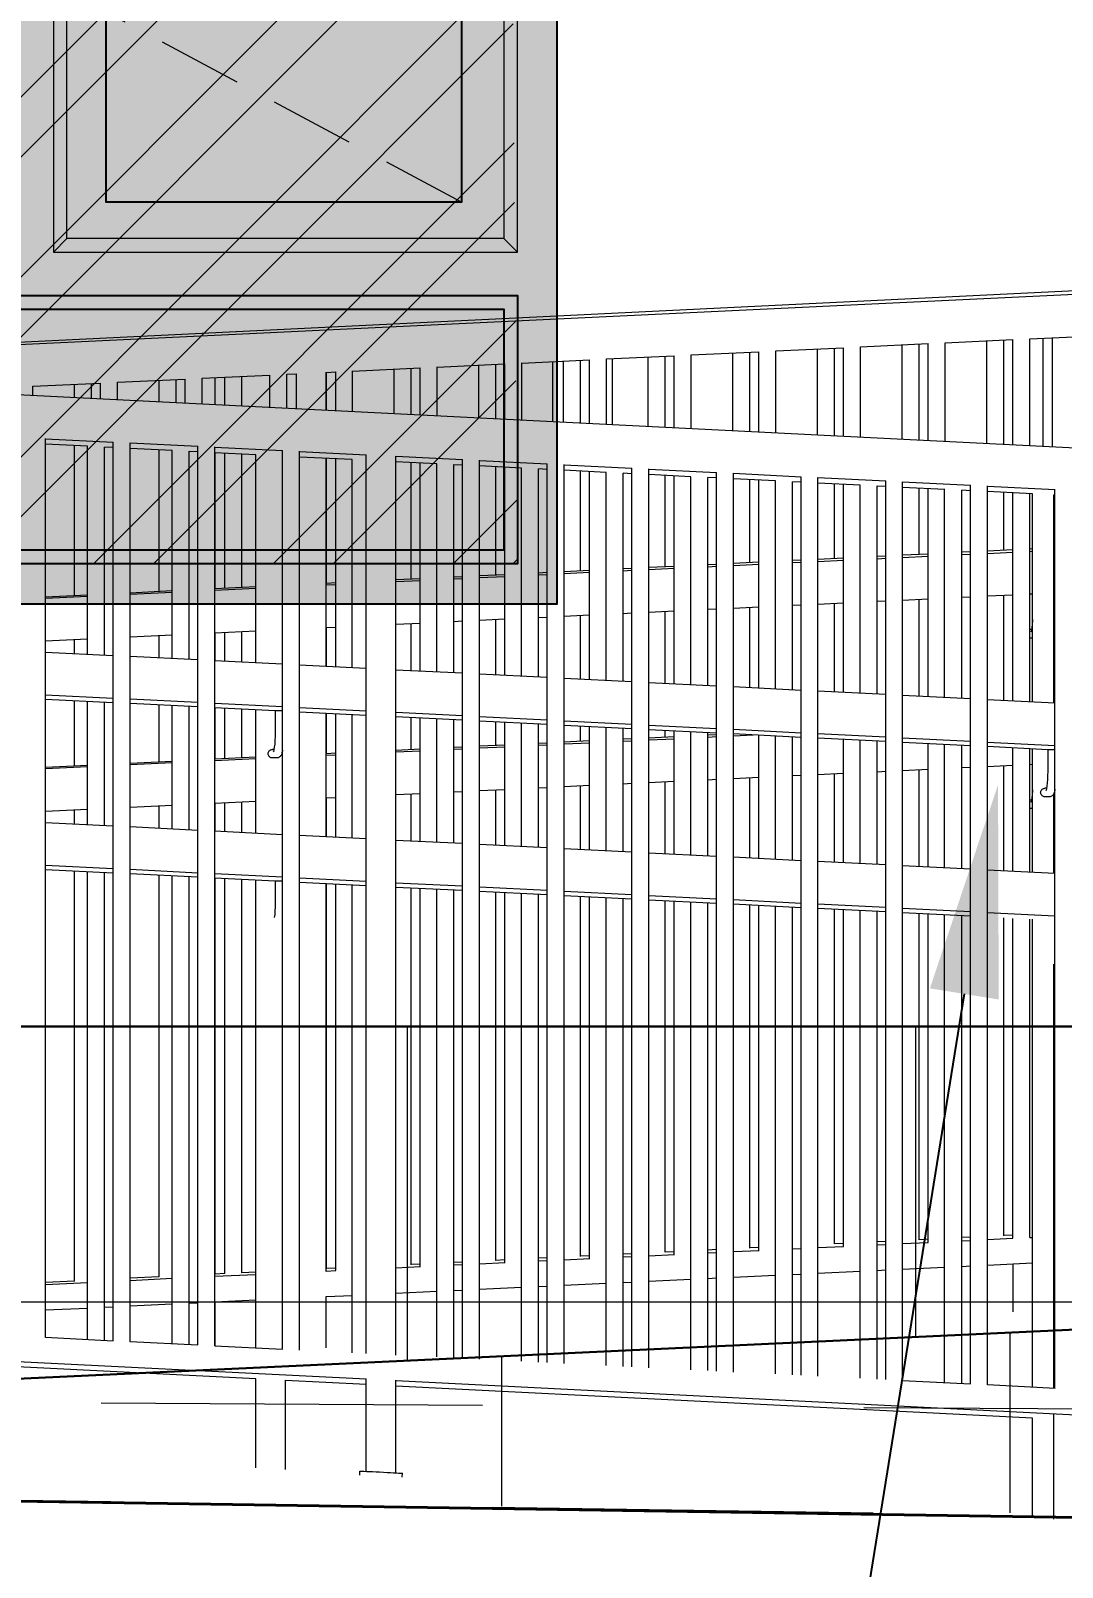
# Model space of a CAD drawing. Header units: millimetres. Extents: x -136099598 to 9192475, y 0 to 555997.
# Drawn here: x -325597 to -324380, y 288167 to 289979 of the extents above; entities that cross this region are included whole.
import ezdxf
from ezdxf import colors
from ezdxf.entities.mleader import LeaderData, LeaderLine
from ezdxf.math import Vec2, Vec3

# ---------------------------------------------------------------- set-up
doc = ezdxf.new("R2010")
doc.units = ezdxf.units.MM
doc.header["$MEASUREMENT"] = 0
doc.linetypes.add('ADSK_Скрыто', pattern=[6, 3, -3])
doc.linetypes.add('ADSK_Штриховая_ш2 п1', pattern=[3, 2, -1])
doc.layers.get('0').update_dxf_attribs({"color": 250, "lineweight": 9})
doc.layers.add('!_Окно_00_Штрих_Стекло', color=7, linetype='Continuous', lineweight=0, true_color=0x737373)
doc.layers.add('RAL 7016', color=7, linetype='Continuous', lineweight=0, true_color=0x383e42)
for name, color, linetype, lineweight in [('!_Цоколь', 7, 'Continuous', 0), ('_Скрыто_', 7, 'ADSK_Скрыто', 9), ('АР-Выноски', 5, 'Continuous', 5), ('АР_тонкая линия', 250, 'Continuous', 0), ('РАЗМЕРЫ ВНУТРЕННИЕ', 137, 'Continuous', 5), ('СТЕНЫ кирпич ЛИДЕР', 250, 'Continuous', 15)]:
    doc.layers.add(name, color=color, linetype=linetype, lineweight=lineweight)
for name, color, linetype in [('PDF _0', 7, 'Continuous'), ('PDF _PDF _0', 7, 'Continuous'), ('PDF _Текст', 7, 'Continuous'), ('Чертеж и Рисунок', 7, 'Continuous')]:
    doc.layers.add(name, color=color, linetype=linetype)
doc.styles.add('ICOCPEUR', font='isocpeur.ttf')

# ---------------------------------------------------------------- blocks, each defined once
blk = doc.blocks.new('A$C2df8baa9')
at = {"layer": '!_Окно_00_Штрих_Стекло'}
h = blk.add_hatch(color=256, dxfattribs=at)
h.dxf.hatch_style = 1
h.set_gradient(color1=(70, 92, 124), color2=(219, 225, 235), name='CURVED')
h.paths.add_polyline_path([(113, 2026.9), (532.1, 2026.9), (532.1, 473.5), (113, 473.5)])
h.paths.add_polyline_path([(1127.2, 2026.9), (708.1, 2026.9), (708.1, 473.5), (1127.2, 473.5)])
h.paths.add_polyline_path([(63, 347.5), (1177.2, 347.5), (1177.2, 63), (63, 63)])
at = {"layer": 'PDF _PDF _0', "lineweight": 0, "true_color": 0x636466}
h = blk.add_hatch(dxfattribs=at)
h.set_pattern_fill('ANSI32', color=251, scale=400)
h.set_pattern_definition([(45, (322825.64, -274423.18), (-106.066017, 106.066017), []), (45, (322896.35, -274423.18), (-106.066017, 106.066017), [])])
h.paths.add_polyline_path([(1193.2, 47), (1178, 2070.9), (63, 2069.9), (47, 47)])
at = {"layer": 'RAL 7016'}
h = blk.add_hatch(color=256, dxfattribs=at)
h.dxf.hatch_style = 1
h.paths.add_polyline_path([(0, 0), (1240.2, 0), (1240.2, 2139.9), (0, 2139.9)])
h.paths.add_polyline_path([(63, 347.5), (1177.2, 347.5), (1177.2, 63), (63, 63)], flags=16)
h.paths.add_polyline_path([(708.1, 2026.9), (1127.2, 2026.9), (1127.2, 473.5), (708.1, 473.5)], flags=16)
h.paths.add_polyline_path([(113, 2026.9), (532.1, 2026.9), (532.1, 473.5), (113, 473.5)], flags=16)
at = {"layer": 'PDF _0', "linetype": 'ADSK_Штриховая_ш2 п1', "lineweight": 0, "ltscale": 50}
blk.add_line((1127.2, 473.5), (708.1, 697.5), dxfattribs=at)
at = {"layer": 'PDF _Текст'}
for points in [[(0, 0), (1240.2, 0), (1240.2, 2139.9), (0, 2139.9)], [(708.1, 2026.9), (1127.2, 2026.9), (1127.2, 473.5), (708.1, 473.5)], [(47, 363.5), (1193.2, 363.5), (1193.2, 47), (47, 47)], [(63, 347.5), (1177.2, 347.5), (1177.2, 63), (63, 63)]]:
    blk.add_lwpolyline(points, close=True, dxfattribs=at)
at = {"layer": 'РАЗМЕРЫ ВНУТРЕННИЕ'}
for p, q in [((661.6, 430.5), (645.6, 414.5)), ((1177.2, 430.5), (1193.2, 414.5))]:
    blk.add_line(p, q, dxfattribs=at)
at = {"layer": 'РАЗМЕРЫ ВНУТРЕННИЕ', "color": 7}
blk.add_lwpolyline([(645.6, 414.5), (1193.2, 414.5), (1193.2, 2085.9), (645.6, 2085.9)], close=True, dxfattribs=at)
at = {"layer": 'РАЗМЕРЫ ВНУТРЕННИЕ'}
blk.add_lwpolyline([(1177.2, 430.5), (661.6, 430.5), (661.6, 2069.9), (1177.2, 2069.9)], close=True, dxfattribs=at)

msp = doc.modelspace()

# ---------------------------------------------------------------- hatches: boundary and pattern name
at = {"layer": '!_Цоколь', "lineweight": 0, "ltscale": 5, "true_color": 0x636466}
h = msp.add_hatch(dxfattribs=at)
h.set_pattern_fill('ANSI37', color=251, scale=4800, angle=45)
h.set_pattern_definition([(90, (541247.05, -120), (-600, 1e-13), []), (180, (541247.05, -120), (-2e-13, -600), [])])
h.paths.add_polyline_path([(-323279.2, 288804.9), (-328652, 288804.9), (-328652, 288291.7), (-328153.4, 288284.1), (-328152, 288359.9), (-326382.4, 288354.1), (-323276.4, 288497.7), (-323276.4, 288544.1)])
at = {"layer": '!_Цоколь', "lineweight": 0, "ltscale": 5, "true_color": 0xf1ece1}
h = msp.add_hatch(dxfattribs=at)
h.set_pattern_fill('ANSI37', color=254, scale=4800, angle=45)
h.set_pattern_definition([(90, (528758.5, 55.3), (-600, 1e-13), []), (180, (528758.5, 55.3), (-2e-13, -600), [])])
h.paths.add_polyline_path([(-322069.7, 288553.6), (-326287, 288358.5), (-328152.2, 288359.8), (-328153.3, 288284.1), (-326287, 288255.2), (-322070, 288201.1)])

# ---------------------------------------------------------------- linework, layer by layer
at = {"layer": '_Скрыто_', "color": 6, "ltscale": 150}
for points in [[(-356622.2, 288552.2), (-356622.2, 288552.2), (-350192, 288553.6), (-350192, 288804.9), (-320519.4, 288804.9), (-320519.5, 288553.5), (-310648.3, 288553.6), (-310648.3, 288804.5), (-294677, 288804.9), (-294677, 288553.6), (-281257, 288553.6), (-281257, 287753), (-281257, 287708.5), (-281257, 287380.4), (-302553.9, 288027), (-302564.4, 288225.7), (-350192.1, 288506), (-350192, 288243.6), (-356781.4, 288248.4), (-356782.1, 288553.6), (-356622.2, 288552.2)], [(-356795, 288245.2), (-350192, 288243.6), (-350191.6, 288503.5), (-328651.3, 288362.5), (-328652.4, 288291.8), (-322579.8, 288201.4), (-302564.4, 288225.7), (-302564.4, 288027.1), (-294677, 287913.4), (-294680.4, 287771.5), (-281257, 287443.6), (-281257, 285947), (-294677, 286299.2), (-294677, 286396.9), (-302397, 286511.1), (-302397, 286700.6), (-328812, 286645.1), (-328812, 286873.4), (-350145.2, 287071.4), (-350145.2, 286770.5), (-356624.6, 286742.5), (-356795, 286742.5), (-356795, 288245)]]:
    msp.add_lwpolyline(points, dxfattribs=at)
at = {"layer": 'АР_тонкая линия', "color": 3, "lineweight": 40, "ltscale": 100}
msp.add_line((-328652, 288291.7), (-322748.7, 288201.4), dxfattribs=at)
at = {"layer": 'СТЕНЫ кирпич ЛИДЕР', "lineweight": 30, "ltscale": 100}
for p, q in [((-328652, 288804.9), (-320519.4, 288804.9)), ((-326382.4, 288354.1), (-322660.7, 288526.2))]:
    msp.add_line(p, q, dxfattribs=at)
at = {"layer": 'Чертеж и Рисунок', "color": 0, "linetype": 'Continuous', "lineweight": 15}
for p, q in [((-322466.4, 289765.3), (-326373.7, 289574.5)), ((-326243, 289579.3), (-322335.6, 289765.3)), ((-324717.7, 289601.7), (-324637.9, 289605.5)), ((-324648.7, 289501.7), (-324648.7, 289605)), ((-324637.9, 289501.2), (-324637.9, 289605.5)), ((-324617.8, 289606.5), (-324538, 289610.3)), ((-324617.8, 289500.2), (-324617.8, 289606.6)), ((-324568.8, 289497.7), (-324568.8, 289608.8)), ((-324548.8, 289496.7), (-324548.8, 289609.7)), ((-324538, 289496.2), (-324538, 289610.3)), ((-324517.9, 289611.2), (-324438, 289615)), ((-324517.9, 289495.1), (-324517.9, 289611.3)), ((-324468.9, 289492.7), (-324468.9, 289613.5)), ((-324448.9, 289491.7), (-324448.9, 289614.5)), ((-324438, 289491.1), (-324438, 289615)), ((-324418, 289616), (-324338.1, 289619.8)), ((-324418, 289490.1), (-324418, 289616.1)), ((-324402.5, 289489.3), (-324402.5, 289616.7)), ((-324391.3, 289488.8), (-324391.3, 289617.2)), ((-325117.4, 289582.7), (-325037.5, 289586.5)), ((-325037.5, 289521.3), (-325037.5, 289586.5)), ((-325017.5, 289587.4), (-324937.6, 289591.2)), ((-325017.5, 289520.3), (-325017.5, 289587.6)), ((-324981.2, 289518.4), (-324981.2, 289589.2)), ((-324968.5, 289517.8), (-324968.5, 289589.8)), ((-324948.4, 289516.8), (-324948.4, 289590.7)), ((-324937.6, 289516.2), (-324937.6, 289591.2)), ((-324917.6, 289592.2), (-324837.7, 289596)), ((-324917.6, 289515.2), (-324917.6, 289592.3)), ((-324910.9, 289592.5), (-324910.9, 289514.9)), ((-324910.9, 289592.5), (-324910.9, 289514.9)), ((-324868.5, 289512.8), (-324868.5, 289594.5)), ((-324848.5, 289511.8), (-324848.5, 289595.5)), ((-324837.7, 289511.2), (-324837.7, 289596)), ((-324817.7, 289596.9), (-324737.8, 289600.7)), ((-324817.6, 289510.2), (-324817.6, 289597.1)), ((-324768.6, 289507.8), (-324768.6, 289599.3)), ((-324748.6, 289506.7), (-324748.6, 289600.2)), ((-324737.8, 289506.2), (-324737.8, 289600.7)), ((-324717.7, 289505.2), (-324717.7, 289601.8)), ((-324668.7, 289502.7), (-324668.7, 289604)), ((-326095.6, 289574.5), (-324272.2, 289482.8)), ((-325494.8, 289564.7), (-325414.9, 289568.5)), ((-325414.9, 289540.2), (-325414.9, 289568.5)), ((-325394.9, 289569.5), (-325315, 289573.3)), ((-325394.8, 289539.2), (-325394.8, 289569.6)), ((-325379.4, 289538.5), (-325379.4, 289570.2)), ((-325368.1, 289537.9), (-325368.1, 289570.8)), ((-325348.1, 289536.9), (-325348.1, 289571.7)), ((-325315, 289535.2), (-325315, 289573.3)), ((-325294.9, 289574.2), (-325283.6, 289574.8)), ((-325294.9, 289534.2), (-325294.9, 289574.4)), ((-325283.7, 289533.6), (-325283.7, 289574.8)), ((-325248.6, 289576.4), (-325237.3, 289577)), ((-325248.6, 289531.9), (-325248.6, 289576.7)), ((-325248.1, 289531.9), (-325248.1, 289576.5)), ((-325237.3, 289531.3), (-325237.3, 289577)), ((-325217.3, 289577.9), (-325137.4, 289581.7)), ((-325217.3, 289530.3), (-325217.3, 289578.1)), ((-325168.3, 289527.8), (-325168.3, 289580.3)), ((-325148.2, 289526.8), (-325148.2, 289581.2)), ((-325137.4, 289526.3), (-325137.4, 289581.7)), ((-325117.4, 289525.3), (-325117.4, 289582.8)), ((-325068.4, 289522.8), (-325068.4, 289585)), ((-325048.3, 289521.8), (-325048.3, 289586)), ((-325594.7, 289560), (-325514.8, 289563.8)), ((-325594.7, 289549.3), (-325594.7, 289560.1)), ((-325545.7, 289546.8), (-325545.7, 289562.3)), ((-325525.6, 289545.8), (-325525.6, 289563.3)), ((-325514.8, 289545.3), (-325514.8, 289563.8)), ((-325494.8, 289544.3), (-325494.8, 289564.9)), ((-325445.7, 289541.8), (-325445.7, 289567.1)), ((-325425.7, 289540.8), (-325425.7, 289568)), ((-325579.7, 288438.3), (-325579.7, 289498.4)), ((-325579.7, 289498.2), (-325499.8, 289494.2)), ((-325530.1, 289489.2), (-325579.7, 289491.7)), ((-325545.7, 289313), (-325545.7, 289490)), ((-325530.1, 289244.1), (-325530.1, 289489.2)), ((-325510.1, 289243.1), (-325510.1, 289488.3)), ((-325499.9, 289487.7), (-325510.1, 289488.2)), ((-325499.9, 288434.4), (-325499.9, 289494.2)), ((-325479.8, 288433.3), (-325479.8, 289493.4)), ((-325479.8, 289493.2), (-325399.9, 289489.2)), ((-325430.2, 289484.2), (-325479.8, 289486.7)), ((-325445.7, 289317.9), (-325445.7, 289485)), ((-325430.2, 289239.1), (-325430.2, 289484.2)), ((-325410.2, 289238.1), (-325410.2, 289483.3)), ((-325400, 289482.7), (-325410.2, 289483.2)), ((-325400, 288429.4), (-325400, 289489.2)), ((-325379.9, 288428.3), (-325379.9, 289488.4)), ((-325379.9, 289488.2), (-325300, 289484.2)), ((-325331.6, 289479.2), (-325379.9, 289481.7)), ((-325379.4, 289321.1), (-325379.4, 289481.6)), ((-325368.1, 289321.7), (-325368.1, 289481.1)), ((-325348.1, 289322.7), (-325348.1, 289480)), ((-325331.6, 289234.1), (-325331.6, 289479.2)), ((-325300.1, 288424.4), (-325300.1, 289484.2)), ((-325280, 288423.3), (-325280, 289483.3)), ((-325280, 289483.2), (-325201.4, 289479.2)), ((-325201.4, 288419.4), (-325201.4, 289479.2)), ((-325166.3, 288417.3), (-325166.3, 289477.7)), ((-325217.9, 289473.5), (-325280, 289476.6)), ((-325248.6, 289230), (-325248.6, 289475)), ((-325248.1, 289327.6), (-325248.1, 289475)), ((-325237.3, 289229.4), (-325237.3, 289474.5)), ((-325217.9, 289228.4), (-325217.9, 289473.5)), ((-325166.3, 289477.5), (-325087.7, 289473.5)), ((-325118, 289468.5), (-325166.3, 289470.9)), ((-325148.2, 289332.4), (-325148.2, 289470)), ((-325137.4, 289224.4), (-325137.4, 289469.5)), ((-325118, 289223.4), (-325118, 289468.5)), ((-325098, 289222.4), (-325098, 289467.6)), ((-325087.7, 289467), (-325098, 289467.5)), ((-325087.7, 288413.7), (-325087.7, 289473.5)), ((-325067.7, 288412.6), (-325067.7, 289472.7)), ((-325067.7, 289472.5), (-324987.8, 289468.5)), ((-325018.1, 289463.5), (-325067.7, 289466)), ((-325048.3, 289337.3), (-325048.3, 289465)), ((-325037.5, 289219.4), (-325037.5, 289464.4)), ((-325018.1, 289218.4), (-325018.1, 289463.5)), ((-324998.1, 289217.4), (-324998.1, 289462.6)), ((-324987.8, 289461.9), (-324998.1, 289462.5)), ((-324987.8, 288408.7), (-324987.8, 289468.5)), ((-324967.8, 288407.6), (-324967.8, 289467.6)), ((-324967.8, 289467.5), (-324887.9, 289463.5)), ((-324918.2, 289458.4), (-324967.8, 289460.9)), ((-324948.4, 289342.2), (-324948.4, 289460)), ((-324887.9, 288403.7), (-324887.9, 289463.5)), ((-324867.9, 288402.5), (-324867.9, 289462.6)), ((-324867.9, 289462.4), (-324788, 289458.4)), ((-324937.6, 289214.3), (-324937.6, 289459.4)), ((-324918.2, 289213.4), (-324918.2, 289458.4)), ((-324898.2, 289212.4), (-324898.2, 289457.6)), ((-324887.9, 289456.9), (-324898.2, 289457.4)), ((-324818.3, 289453.4), (-324867.9, 289455.9)), ((-324848.5, 289347.1), (-324848.5, 289454.9)), ((-324837.7, 289209.3), (-324837.7, 289454.4)), ((-324818.3, 289208.3), (-324818.3, 289453.4)), ((-324798.2, 289207.3), (-324798.2, 289452.5)), ((-324788, 289451.9), (-324798.2, 289452.4)), ((-324788, 288398.7), (-324788, 289458.4)), ((-324768, 288397.5), (-324768, 289457.6)), ((-324768, 289457.4), (-324688.1, 289453.4)), ((-324718.3, 289448.4), (-324768, 289450.9)), ((-324748.6, 289352), (-324748.6, 289449.9)), ((-324737.8, 289204.3), (-324737.8, 289449.4)), ((-324718.4, 289203.3), (-324718.4, 289448.4)), ((-324698.3, 289202.3), (-324698.3, 289447.5)), ((-324688.1, 289446.9), (-324698.3, 289447.4)), ((-324688.1, 288393.6), (-324688.1, 289453.4)), ((-324668.1, 288392.5), (-324668.1, 289452.6)), ((-324668.1, 289452.4), (-324588.2, 289448.4)), ((-324618.4, 289443.4), (-324668.1, 289445.9)), ((-324648.7, 289356.8), (-324648.7, 289444.9)), ((-324637.9, 289199.3), (-324637.9, 289444.3)), ((-324618.5, 289198.3), (-324618.5, 289443.4)), ((-324598.4, 289197.3), (-324598.4, 289442.5)), ((-324588.2, 289441.8), (-324598.4, 289442.4)), ((-324588.2, 288388.6), (-324588.2, 289448.4)), ((-324568.2, 288387.5), (-324568.2, 289447.5)), ((-324568.2, 289447.4), (-324488.3, 289443.4)), ((-324488.3, 288383.6), (-324488.3, 289443.4)), ((-324468.2, 288382.4), (-324468.2, 289442.5)), ((-324468.2, 289442.4), (-324388.3, 289438.3)), ((-324518.5, 289438.3), (-324568.2, 289440.8)), ((-324548.8, 289361.7), (-324548.8, 289439.9)), ((-324538, 289194.2), (-324538, 289439.3)), ((-324518.6, 289193.3), (-324518.6, 289438.3)), ((-324498.5, 289192.3), (-324498.5, 289437.5)), ((-324488.3, 289436.8), (-324498.5, 289437.3)), ((-324414.9, 289433.1), (-324468.2, 289435.8)), ((-324448.9, 289366.6), (-324448.9, 289434.8)), ((-324438, 289189.2), (-324438, 289434.3)), ((-324418, 289188.2), (-324418, 289433.3)), ((-324414.9, 289188.1), (-324414.9, 289433.1)), ((-324389.9, 289186.8), (-324389.9, 289432.1)), ((-324389.9, 289431.9), (-324388.4, 289431.8)), ((-324388.4, 288378.6), (-324388.4, 289438.3)), ((-324388.4, 289369.6), (-324389.9, 289369.5)), ((-324737.8, 289352.5), (-324768, 289351)), ((-324688.1, 289354.9), (-324698.3, 289354.4)), ((-324698.3, 289352), (-324688.1, 289352.5)), ((-324637.9, 289357.4), (-324668.1, 289355.9)), ((-324668.1, 289353.4), (-324637.9, 289354.9)), ((-324588.2, 289359.8), (-324598.4, 289359.3)), ((-324598.4, 289356.7), (-324588.2, 289357.2)), ((-324538, 289362.2), (-324568.2, 289360.8)), ((-324568.2, 289358.2), (-324538, 289359.6)), ((-324488.3, 289364.7), (-324498.5, 289364.2)), ((-324498.5, 289361.5), (-324488.3, 289362)), ((-324438, 289367.1), (-324468.2, 289365.7)), ((-324468.2, 289362.9), (-324438, 289364.4)), ((-324414.9, 289368.3), (-324418, 289368.1)), ((-324418, 289365.3), (-324414.9, 289365.5)), ((-324389.9, 289366.7), (-324388.4, 289366.7)), ((-325137.4, 289333), (-325166.3, 289331.6)), ((-325087.7, 289335.4), (-325098, 289334.9)), ((-325098, 289333), (-325087.7, 289333.5)), ((-325037.5, 289337.8), (-325067.7, 289336.4)), ((-325067.7, 289334.4), (-325037.5, 289335.8)), ((-324987.8, 289340.3), (-324998.1, 289339.8)), ((-324998.1, 289337.7), (-324987.8, 289338.2)), ((-324937.6, 289342.7), (-324967.8, 289341.2)), ((-324967.8, 289339.2), (-324937.6, 289340.6)), ((-324887.9, 289345.2), (-324898.2, 289344.7)), ((-324898.2, 289342.5), (-324887.9, 289343)), ((-324837.7, 289347.6), (-324867.9, 289346.1)), ((-324867.9, 289343.9), (-324837.7, 289345.4)), ((-324788, 289350), (-324798.2, 289349.5)), ((-324798.2, 289347.2), (-324788, 289347.7)), ((-324768, 289348.7), (-324737.8, 289350.1)), ((-325430.2, 289318.7), (-325479.8, 289316.2)), ((-325479.8, 289314.8), (-325430.2, 289317.1)), ((-325331.6, 289323.5), (-325379.9, 289321.1)), ((-325379.9, 289319.5), (-325331.6, 289321.8)), ((-325237.3, 289328.1), (-325248.6, 289327.5)), ((-325248.6, 289325.8), (-325237.3, 289326.3)), ((-325166.3, 289329.7), (-325137.4, 289331.1)), ((-324418, 289315.1), (-324414.9, 289315.2)), ((-324389.9, 289316.4), (-324388.4, 289316.5)), ((-325530.1, 289313.8), (-325579.7, 289311.4)), ((-325579.7, 289310), (-325530.1, 289312.4)), ((-324798.2, 289297), (-324788, 289297.4)), ((-324768, 289298.4), (-324737.8, 289299.8)), ((-324748.6, 289204.8), (-324748.6, 289299.3)), ((-324698.3, 289301.7), (-324688.1, 289302.2)), ((-324668.1, 289303.2), (-324637.9, 289304.6)), ((-324648.7, 289199.8), (-324648.7, 289304.1)), ((-324598.4, 289306.5), (-324588.2, 289307)), ((-324568.2, 289307.9), (-324538, 289309.3)), ((-324548.8, 289194.8), (-324548.8, 289308.8)), ((-324498.5, 289311.2), (-324488.3, 289311.7)), ((-324468.2, 289312.7), (-324438, 289314.1)), ((-324448.9, 289189.8), (-324448.9, 289313.6)), ((-325166.3, 289279.4), (-325137.4, 289280.8)), ((-325148.2, 289224.9), (-325148.2, 289280.3)), ((-325098, 289282.7), (-325087.7, 289283.2)), ((-325067.7, 289284.1), (-325037.5, 289285.6)), ((-325048.3, 289219.9), (-325048.3, 289285.1)), ((-324998.1, 289287.4), (-324987.8, 289287.9)), ((-324967.8, 289288.9), (-324937.6, 289290.3)), ((-324948.4, 289214.9), (-324948.4, 289289.8)), ((-324898.2, 289292.2), (-324887.9, 289292.7)), ((-324867.9, 289293.6), (-324837.7, 289295.1)), ((-324848.5, 289209.9), (-324848.5, 289294.6)), ((-324415.3, 289279.3), (-324415.7, 289275.7)), ((-324415, 289283.5), (-324415.3, 289279.3)), ((-324414.9, 289285), (-324415, 289283.5)), ((-325579.7, 289259.8), (-325530.1, 289262.1)), ((-325545.7, 289244.9), (-325545.7, 289261.4)), ((-325479.8, 289264.5), (-325430.2, 289266.9)), ((-325445.7, 289239.9), (-325445.7, 289266.1)), ((-325379.9, 289269.3), (-325331.6, 289271.6)), ((-325379.4, 289236.5), (-325379.4, 289269.3)), ((-325368.1, 289236), (-325368.1, 289269.8)), ((-325348.1, 289235), (-325348.1, 289270.8)), ((-325248.6, 289275.5), (-325237.3, 289276.1)), ((-325248.1, 289229.9), (-325248.1, 289275.5)), ((-324416.1, 289273), (-324418, 289273)), ((-324414.9, 289263), (-324418, 289263)), ((-324416.4, 289271.3), (-324416.9, 289270.2)), ((-324416.1, 289272.8), (-324416.6, 289270.6)), ((-324415.7, 289275.7), (-324416.1, 289272.8)), ((-325579.7, 289246.6), (-325499.9, 289242.6)), ((-325479.8, 289241.6), (-325400, 289237.6)), ((-325379.9, 289236.6), (-325300.1, 289232.6)), ((-325280, 289231.6), (-325201.4, 289227.6)), ((-325166.3, 289225.8), (-325087.7, 289221.9)), ((-325067.7, 289220.9), (-324987.8, 289216.9)), ((-324967.8, 289215.9), (-324887.9, 289211.8)), ((-324867.9, 289210.8), (-324788, 289206.8)), ((-324768, 289205.8), (-324688.1, 289201.8)), ((-325579.7, 289196.3), (-325499.9, 289192.3)), ((-325499.9, 289186.8), (-325579.7, 289190.8)), ((-325545.7, 289112.1), (-325545.7, 289189.1)), ((-325530.1, 289043.2), (-325530.1, 289188.3)), ((-325479.8, 289191.3), (-325400, 289187.3)), ((-324668.1, 289200.8), (-324588.2, 289196.8)), ((-324568.2, 289195.8), (-324488.3, 289191.7)), ((-324468.2, 289190.7), (-324388.4, 289186.7)), ((-325510.1, 289042.2), (-325510.1, 289187.3)), ((-325400, 289181.8), (-325479.8, 289185.8)), ((-325445.7, 289117), (-325445.7, 289184.1)), ((-325430.2, 289038.2), (-325430.2, 289183.3)), ((-325410.2, 289037.2), (-325410.2, 289182.3)), ((-325379.9, 289186.3), (-325300.1, 289182.3)), ((-325308.6, 289177.2), (-325379.9, 289180.8)), ((-325379.4, 289120.2), (-325379.4, 289180.8)), ((-325368.1, 289120.8), (-325368.1, 289180.2)), ((-325348.1, 289121.8), (-325348.1, 289179.2)), ((-325331.6, 289033.2), (-325331.6, 289178.4)), ((-325308.4, 289177.2), (-325308.6, 289177.2)), ((-325308.6, 289177.2), (-325308.6, 289156.9)), ((-325308.1, 289177.2), (-325308.4, 289177.2)), ((-325307.6, 289177.2), (-325308.1, 289177.2)), ((-325307.1, 289177.2), (-325307.6, 289177.2)), ((-325306.4, 289177.2), (-325307.1, 289177.2)), ((-325305.6, 289177.2), (-325306.4, 289177.2)), ((-325304.8, 289177.2), (-325305.6, 289177.2)), ((-325303.9, 289177.2), (-325304.8, 289177.2)), ((-325303, 289177.2), (-325303.9, 289177.2)), ((-325302.2, 289177.2), (-325303, 289177.2)), ((-325301.4, 289177.1), (-325302.2, 289177.2)), ((-325300.6, 289177.1), (-325301.4, 289177.1)), ((-325300.1, 289177), (-325300.6, 289177.1)), ((-325280, 289181.3), (-325201.4, 289177.3)), ((-325201.4, 289171.8), (-325280, 289175.8)), ((-325248.6, 289029.1), (-325248.6, 289174.2)), ((-325248.1, 289126.6), (-325248.1, 289174.2)), ((-325237.3, 289028.5), (-325237.3, 289173.6)), ((-325217.9, 289027.5), (-325217.9, 289172.6)), ((-325166.3, 289175.5), (-325087.7, 289171.6)), ((-325087.7, 289166.1), (-325166.3, 289170.1)), ((-325067.7, 289170.6), (-324987.8, 289166.6)), ((-325308.6, 289151.8), (-325308.8, 289146.9)), ((-325308.6, 289156.9), (-325308.6, 289151.8)), ((-325148.2, 289131.5), (-325148.2, 289169.1)), ((-325137.4, 289023.5), (-325137.4, 289168.6)), ((-325118, 289022.5), (-325118, 289167.6)), ((-325098, 289021.5), (-325098, 289166.6)), ((-324987.8, 289161.1), (-325067.7, 289165.1)), ((-325048.3, 289136.4), (-325048.3, 289164.1)), ((-325037.5, 289018.4), (-325037.5, 289163.6)), ((-325018.1, 289017.5), (-325018.1, 289162.6)), ((-324998.1, 289016.5), (-324998.1, 289161.6)), ((-324967.8, 289165.6), (-324887.9, 289161.5)), ((-324887.9, 289156.1), (-324967.8, 289160.1)), ((-324948.4, 289141.3), (-324948.4, 289159.1)), ((-324937.6, 289013.4), (-324937.6, 289158.6)), ((-324918.2, 289012.4), (-324918.2, 289157.6)), ((-324898.2, 289011.4), (-324898.2, 289156.6)), ((-324867.9, 289160.5), (-324788, 289156.5)), ((-324788, 289151), (-324867.9, 289155)), ((-324848.5, 289146.2), (-324848.5, 289154.1)), ((-324837.7, 289008.4), (-324837.7, 289153.5)), ((-324818.3, 289007.4), (-324818.3, 289152.6)), ((-324798.2, 289006.4), (-324798.2, 289151.5)), ((-324768, 289155.5), (-324688.1, 289151.5)), ((-325309.7, 289134.4), (-325310.1, 289131.5)), ((-325309.3, 289138.1), (-325309.7, 289134.4)), ((-325309, 289142.2), (-325309.3, 289138.1)), ((-325308.8, 289146.9), (-325309, 289142.2)), ((-325087.7, 289134.5), (-325098, 289134)), ((-325037.5, 289136.9), (-325067.7, 289135.4)), ((-325067.7, 289133.5), (-325037.5, 289134.9)), ((-324987.8, 289139.3), (-324998.1, 289138.9)), ((-324998.1, 289136.8), (-324987.8, 289137.3)), ((-324937.6, 289141.8), (-324967.8, 289140.3)), ((-324967.8, 289138.2), (-324937.6, 289139.7)), ((-324887.9, 289144.2), (-324898.2, 289143.7)), ((-324898.2, 289141.6), (-324887.9, 289142)), ((-324837.7, 289146.7), (-324867.9, 289145.2)), ((-324867.9, 289143), (-324837.7, 289144.4)), ((-324788, 289149.1), (-324798.2, 289148.6)), ((-324798.2, 289146.3), (-324788, 289146.8)), ((-324688.1, 289146), (-324768, 289150)), ((-324768, 289147.8), (-324744.7, 289148.9)), ((-324737.8, 289003.4), (-324737.8, 289148.5)), ((-324718.4, 289002.4), (-324718.4, 289147.5)), ((-324698.3, 289001.4), (-324698.3, 289146.5)), ((-324668.1, 289150.5), (-324588.2, 289146.5)), ((-324588.2, 289141), (-324668.1, 289145)), ((-324637.9, 288998.3), (-324637.9, 289143.5)), ((-324618.5, 288997.4), (-324618.5, 289142.5)), ((-324598.4, 288996.4), (-324598.4, 289141.5)), ((-324568.2, 289145.5), (-324488.3, 289141.5)), ((-324488.3, 289136), (-324568.2, 289140)), ((-324538, 288993.3), (-324538, 289138.5)), ((-324518.6, 288992.3), (-324518.6, 289137.5)), ((-324498.5, 288991.3), (-324498.5, 289136.5)), ((-324468.2, 289140.4), (-324388.4, 289136.4)), ((-324396.9, 289131.4), (-324468.2, 289135)), ((-324438, 288988.3), (-324438, 289133.4)), ((-325430.2, 289117.7), (-325479.8, 289115.3)), ((-325479.8, 289113.9), (-325430.2, 289116.2)), ((-325331.6, 289122.6), (-325379.9, 289120.2)), ((-325379.9, 289118.6), (-325331.6, 289120.9)), ((-325317, 289126.7), (-325316.9, 289127.6)), ((-325316.9, 289125.9), (-325317, 289126.7)), ((-325316.9, 289127.6), (-325316.7, 289128.4)), ((-325316.7, 289125), (-325316.9, 289125.9)), ((-325316.7, 289128.4), (-325316.3, 289129.2)), ((-325316.3, 289124.2), (-325316.7, 289125)), ((-325316.3, 289129.2), (-325315.8, 289130)), ((-325315.8, 289123.5), (-325316.3, 289124.2)), ((-325315.8, 289130), (-325315.2, 289130.6)), ((-325315.2, 289122.9), (-325315.8, 289123.5)), ((-325315.2, 289130.6), (-325314.5, 289131.1)), ((-325314.5, 289122.4), (-325315.2, 289122.9)), ((-325314.5, 289131.1), (-325313.7, 289131.4)), ((-325313.7, 289122), (-325314.5, 289122.4)), ((-325313.7, 289131.4), (-325312.8, 289131.7)), ((-325312.8, 289121.8), (-325313.7, 289122)), ((-325312.8, 289131.7), (-325312, 289131.7)), ((-325312, 289121.7), (-325312.8, 289121.8)), ((-325310.1, 289131.7), (-325312, 289131.7)), ((-325306.7, 289121.7), (-325312, 289121.7)), ((-325310.4, 289130.1), (-325310.9, 289128.9)), ((-325310.1, 289131.5), (-325310.6, 289129.4)), ((-325305.8, 289121.8), (-325306.7, 289121.7)), ((-325305, 289122), (-325305.8, 289121.8)), ((-325304.2, 289122.4), (-325305, 289122)), ((-325303.5, 289122.9), (-325304.2, 289122.4)), ((-325302.9, 289123.4), (-325303.5, 289122.9)), ((-325302.3, 289124), (-325302.9, 289123.4)), ((-325301.8, 289124.7), (-325302.3, 289124)), ((-325301.4, 289125.5), (-325301.8, 289124.7)), ((-325300.9, 289126.9), (-325301.4, 289125.5)), ((-325300.7, 289127.7), (-325300.9, 289126.9)), ((-325300.2, 289130), (-325300.7, 289127.7)), ((-325300.1, 289130.8), (-325300.2, 289130)), ((-325237.3, 289127.2), (-325248.6, 289126.6)), ((-325248.6, 289124.9), (-325237.3, 289125.4)), ((-325137.4, 289132), (-325166.3, 289130.6)), ((-325166.3, 289128.8), (-325137.4, 289130.2)), ((-325098, 289132), (-325087.7, 289132.5)), ((-324418, 288987.3), (-324418, 289132.4)), ((-324414.9, 288987.1), (-324414.9, 289132.3)), ((-324396.7, 289131.4), (-324396.9, 289131.4)), ((-324396.9, 289131.4), (-324396.9, 289111.1)), ((-324396.4, 289131.4), (-324396.7, 289131.4)), ((-324396, 289131.4), (-324396.4, 289131.4)), ((-324395.4, 289131.4), (-324396, 289131.4)), ((-324394.7, 289131.4), (-324395.4, 289131.4)), ((-324393.9, 289131.4), (-324394.7, 289131.4)), ((-324393.1, 289131.4), (-324393.9, 289131.4)), ((-324392.2, 289131.4), (-324393.1, 289131.4)), ((-324391.4, 289131.4), (-324392.2, 289131.4)), ((-324390.5, 289131.3), (-324391.4, 289131.4)), ((-324389.7, 289131.3), (-324390.5, 289131.3)), ((-324388.9, 289131.2), (-324389.7, 289131.3)), ((-324388.4, 289131.2), (-324388.9, 289131.2)), ((-325530.1, 289112.9), (-325579.7, 289110.4)), ((-325579.7, 289109.1), (-325530.1, 289111.5)), ((-324768, 289097.5), (-324737.8, 289098.9)), ((-324748.6, 289003.9), (-324748.6, 289098.4)), ((-324698.3, 289100.8), (-324688.1, 289101.3)), ((-324668.1, 289102.2), (-324637.9, 289103.7)), ((-324648.7, 288998.9), (-324648.7, 289103.2)), ((-324598.4, 289105.5), (-324588.2, 289106)), ((-324568.2, 289107), (-324538, 289108.4)), ((-324548.8, 288993.9), (-324548.8, 289107.9)), ((-324498.5, 289110.3), (-324488.3, 289110.8)), ((-324468.2, 289111.7), (-324438, 289113.2)), ((-324448.9, 288988.8), (-324448.9, 289112.7)), ((-324418, 289114.1), (-324414.9, 289114.3)), ((-324397.1, 289101), (-324397.3, 289096.4)), ((-324396.9, 289105.9), (-324397.1, 289101)), ((-324396.9, 289111.1), (-324396.9, 289105.9)), ((-325166.3, 289078.5), (-325137.4, 289079.9)), ((-325148.2, 289024), (-325148.2, 289079.4)), ((-325098, 289081.8), (-325087.7, 289082.3)), ((-325067.7, 289083.2), (-325037.5, 289084.6)), ((-325048.3, 289019), (-325048.3, 289084.1)), ((-324998.1, 289086.5), (-324987.8, 289087)), ((-324967.8, 289088), (-324937.6, 289089.4)), ((-324948.4, 289014), (-324948.4, 289088.9)), ((-324898.2, 289091.3), (-324887.9, 289091.8)), ((-324867.9, 289092.7), (-324837.7, 289094.2)), ((-324848.5, 289008.9), (-324848.5, 289093.6)), ((-324798.2, 289096), (-324788, 289096.5)), ((-324415, 289082.6), (-324415.3, 289078.4)), ((-324414.9, 289084.1), (-324415, 289082.6)), ((-324405.3, 289080.9), (-324405.2, 289081.8)), ((-324405.2, 289080), (-324405.3, 289080.9)), ((-324405.2, 289081.8), (-324405, 289082.6)), ((-324405, 289079.2), (-324405.2, 289080)), ((-324405, 289082.6), (-324404.6, 289083.4)), ((-324404.6, 289078.4), (-324405, 289079.2)), ((-324404.6, 289083.4), (-324404.1, 289084.1)), ((-324404.1, 289084.1), (-324403.5, 289084.7)), ((-324403.5, 289084.7), (-324402.8, 289085.2)), ((-324402.8, 289085.2), (-324402, 289085.6)), ((-324402, 289085.6), (-324401.2, 289085.8)), ((-324401.2, 289085.8), (-324400.3, 289085.9)), ((-324398.4, 289085.9), (-324400.3, 289085.9)), ((-324398.8, 289084.2), (-324399.2, 289083)), ((-324398.4, 289085.7), (-324398.9, 289083.5)), ((-324398, 289088.6), (-324398.4, 289085.7)), ((-324397.6, 289092.2), (-324398, 289088.6)), ((-324397.3, 289096.4), (-324397.6, 289092.2)), ((-324389.8, 289079.6), (-324390.1, 289078.9)), ((-324389.9, 288985.9), (-324389.9, 289079.4)), ((-324389.2, 289081.1), (-324389.8, 289079.6)), ((-324389, 289081.9), (-324389.2, 289081.1)), ((-324388.5, 289084.2), (-324389, 289081.9)), ((-324388.4, 289085), (-324388.5, 289084.2)), ((-325579.7, 289058.8), (-325530.1, 289061.2)), ((-325479.8, 289063.6), (-325430.2, 289066)), ((-325445.7, 289039), (-325445.7, 289065.2)), ((-325379.9, 289068.4), (-325331.6, 289070.7)), ((-325379.4, 289035.6), (-325379.4, 289068.4)), ((-325368.1, 289035.1), (-325368.1, 289068.9)), ((-325348.1, 289034.1), (-325348.1, 289069.9)), ((-325248.6, 289074.6), (-325237.3, 289075.1)), ((-325248.1, 289029), (-325248.1, 289074.6)), ((-324416.1, 289072.1), (-324418, 289072.1)), ((-324414.9, 289062.1), (-324418, 289062.1)), ((-324416.4, 289070.4), (-324416.9, 289069.2)), ((-324416.1, 289071.9), (-324416.6, 289069.7)), ((-324415.7, 289074.8), (-324416.1, 289071.9)), ((-324415.3, 289078.4), (-324415.7, 289074.8)), ((-324404.1, 289077.7), (-324404.6, 289078.4)), ((-324403.5, 289077), (-324404.1, 289077.7)), ((-324402.8, 289076.5), (-324403.5, 289077)), ((-324402, 289076.2), (-324402.8, 289076.5)), ((-324401.2, 289075.9), (-324402, 289076.2)), ((-324400.3, 289075.9), (-324401.2, 289075.9)), ((-324395, 289075.9), (-324400.3, 289075.9)), ((-324394.1, 289075.9), (-324395, 289075.9)), ((-324393.3, 289076.2), (-324394.1, 289075.9)), ((-324392.5, 289076.5), (-324393.3, 289076.2)), ((-324391.8, 289077), (-324392.5, 289076.5)), ((-324391.2, 289077.5), (-324391.8, 289077)), ((-324390.6, 289078.2), (-324391.2, 289077.5)), ((-324390.1, 289078.9), (-324390.6, 289078.2)), ((-325579.7, 289045.7), (-325499.9, 289041.7)), ((-325545.7, 289044), (-325545.7, 289060.5)), ((-325479.8, 289040.7), (-325400, 289036.7)), ((-325379.9, 289035.7), (-325300.1, 289031.6)), ((-325280, 289030.6), (-325201.4, 289026.7)), ((-325166.3, 289024.9), (-325087.7, 289021)), ((-325067.7, 289020), (-324987.8, 289015.9)), ((-324967.8, 289014.9), (-324887.9, 289010.9)), ((-324867.9, 289009.9), (-324788, 289005.9)), ((-325579.7, 288995.4), (-325499.9, 288991.4)), ((-325499.9, 288985.9), (-325579.7, 288989.9)), ((-325479.8, 288990.4), (-325400, 288986.4)), ((-324768, 289004.9), (-324688.1, 289000.9)), ((-324668.1, 288999.9), (-324588.2, 288995.9)), ((-324568.2, 288994.8), (-324488.3, 288990.8)), ((-324468.2, 288989.8), (-324388.4, 288985.8)), ((-325545.7, 288504.8), (-325545.7, 288988.2)), ((-325530.1, 288436), (-325530.1, 288987.4)), ((-325510.1, 288435), (-325510.1, 288986.4)), ((-325400, 288980.9), (-325479.8, 288984.9)), ((-325445.7, 288509.7), (-325445.7, 288983.2)), ((-325430.2, 288430.9), (-325430.2, 288982.4)), ((-325410.2, 288429.9), (-325410.2, 288981.4)), ((-325379.9, 288985.4), (-325300.1, 288981.3)), ((-325308.6, 288976.3), (-325379.9, 288979.9)), ((-325379.4, 288512.6), (-325379.4, 288979.8)), ((-325368.1, 288513.5), (-325368.1, 288979.3)), ((-325348.1, 288514.3), (-325348.1, 288978.3)), ((-325331.6, 288426), (-325331.6, 288977.4)), ((-325308.4, 288976.3), (-325308.6, 288976.3)), ((-325308.6, 288976.3), (-325308.6, 288956)), ((-325308.1, 288976.3), (-325308.4, 288976.3)), ((-325307.6, 288976.3), (-325308.1, 288976.3)), ((-325307.1, 288976.3), (-325307.6, 288976.3)), ((-325306.4, 288976.3), (-325307.1, 288976.3)), ((-325305.6, 288976.3), (-325306.4, 288976.3)), ((-325304.8, 288976.3), (-325305.6, 288976.3)), ((-325303.9, 288976.3), (-325304.8, 288976.3)), ((-325303, 288976.3), (-325303.9, 288976.3)), ((-325302.2, 288976.2), (-325303, 288976.3)), ((-325301.4, 288976.2), (-325302.2, 288976.2)), ((-325300.6, 288976.2), (-325301.4, 288976.2)), ((-325300.1, 288976.1), (-325300.6, 288976.2)), ((-325280, 288980.3), (-325201.4, 288976.4)), ((-325201.4, 288970.9), (-325280, 288974.8)), ((-325248.6, 288516.2), (-325248.6, 288973.3)), ((-325248.1, 288519.2), (-325248.1, 288973.2)), ((-325237.3, 288517.1), (-325237.3, 288972.7)), ((-325217.9, 288420.3), (-325217.9, 288971.7)), ((-325166.3, 288974.6), (-325087.7, 288970.7)), ((-325308.6, 288956), (-325308.6, 288950.9)), ((-325087.7, 288965.2), (-325166.3, 288969.1)), ((-325148.2, 288524.1), (-325148.2, 288968.2)), ((-325137.4, 288521.9), (-325137.4, 288967.7)), ((-325118, 288415.3), (-325118, 288966.7)), ((-325098, 288414.2), (-325098, 288965.7)), ((-325067.7, 288969.7), (-324987.8, 288965.6)), ((-324987.8, 288960.2), (-325067.7, 288964.2)), ((-325048.3, 288529), (-325048.3, 288963.2)), ((-325037.5, 288526.7), (-325037.5, 288962.7)), ((-325018.1, 288410.2), (-325018.1, 288961.7)), ((-324998.1, 288409.2), (-324998.1, 288960.7)), ((-324967.8, 288964.6), (-324887.9, 288960.6)), ((-324887.9, 288955.1), (-324967.8, 288959.2)), ((-324948.4, 288533.9), (-324948.4, 288958.2)), ((-324937.6, 288531.4), (-324937.6, 288957.6)), ((-324918.2, 288405.2), (-324918.2, 288956.7)), ((-324898.2, 288404.2), (-324898.2, 288955.7)), ((-324867.9, 288959.6), (-324788, 288955.6)), ((-324788, 288950.1), (-324867.9, 288954.1)), ((-324848.5, 288538.7), (-324848.5, 288953.2)), ((-324837.7, 288536.2), (-324837.7, 288952.6)), ((-324768, 288954.6), (-324688.1, 288950.6)), ((-325309.3, 288937.1), (-325309.7, 288933.5)), ((-325309, 288941.3), (-325309.3, 288937.1)), ((-325308.8, 288945.9), (-325309, 288941.3)), ((-325308.6, 288950.9), (-325308.8, 288945.9)), ((-324818.3, 288400.2), (-324818.3, 288951.6)), ((-324798.2, 288399.2), (-324798.2, 288950.6)), ((-324688.1, 288945.1), (-324768, 288949.1)), ((-324748.6, 288543.6), (-324748.6, 288948.1)), ((-324737.8, 288540.9), (-324737.8, 288947.6)), ((-324718.4, 288395.2), (-324718.4, 288946.6)), ((-324698.3, 288394.2), (-324698.3, 288945.6)), ((-324668.1, 288949.6), (-324588.2, 288945.6)), ((-324588.2, 288940.1), (-324668.1, 288944.1)), ((-324648.7, 288548.5), (-324648.7, 288943.1)), ((-324637.9, 288545.7), (-324637.9, 288942.6)), ((-324618.5, 288390.1), (-324618.5, 288941.6)), ((-324598.4, 288389.1), (-324598.4, 288940.6)), ((-324568.2, 288944.6), (-324488.3, 288940.5)), ((-324488.3, 288935), (-324568.2, 288939.1)), ((-324548.8, 288553.4), (-324548.8, 288938.1)), ((-324538, 288550.4), (-324538, 288937.5)), ((-324518.6, 288385.1), (-324518.6, 288936.6)), ((-324498.5, 288384.1), (-324498.5, 288935.6)), ((-324468.2, 288939.5), (-324388.4, 288935.5)), ((-324448.9, 288558.3), (-324448.9, 288933.1)), ((-324438, 288555.2), (-324438, 288932.5)), ((-324418, 288556), (-324418, 288931.5)), ((-324414.9, 288379.9), (-324414.9, 288931.4)), ((-324389.9, 288378.6), (-324389.9, 288878.5)), ((-324538, 288554.1), (-324548.8, 288553.5)), ((-324488.3, 288556.5), (-324498.5, 288556)), ((-324468.2, 288553.8), (-324438, 288555.2)), ((-324438, 288559), (-324448.9, 288558.4)), ((-324418, 288556.1), (-324414.9, 288556.3)), ((-324389.9, 288557.5), (-324388.4, 288557.6)), ((-324887.9, 288537), (-324898.2, 288536.5)), ((-324867.9, 288534.7), (-324837.6, 288536.2)), ((-324837.7, 288539.4), (-324848.5, 288538.9)), ((-324788, 288541.9), (-324798.2, 288541.4)), ((-324798.2, 288538), (-324788, 288538.5)), ((-324768, 288539.5), (-324737.7, 288540.9)), ((-324737.8, 288544.3), (-324748.6, 288543.8)), ((-324698.3, 288542.8), (-324688.1, 288543.3)), ((-324668.1, 288544.2), (-324637.8, 288545.7)), ((-324637.9, 288549.2), (-324648.7, 288548.7)), ((-324588.2, 288551.6), (-324598.4, 288551.1)), ((-324598.4, 288547.6), (-324588.2, 288548)), ((-324568.2, 288549), (-324537.9, 288550.4)), ((-324498.5, 288552.3), (-324488.3, 288552.8)), ((-325237.3, 288519.9), (-325248.1, 288519.4)), ((-325166.3, 288520.5), (-325137.3, 288521.9)), ((-325137.4, 288524.8), (-325148.2, 288524.3)), ((-325087.7, 288527.2), (-325098, 288526.7)), ((-325098, 288523.8), (-325087.7, 288524.3)), ((-325067.7, 288525.2), (-325037.4, 288526.7)), ((-325037.5, 288529.7), (-325048.3, 288529.1)), ((-324987.8, 288532.1), (-324998.1, 288531.6)), ((-324998.1, 288528.5), (-324987.8, 288529)), ((-324967.8, 288530), (-324937.5, 288531.4)), ((-324937.6, 288534.6), (-324948.4, 288534)), ((-324898.2, 288533.3), (-324887.9, 288533.8)), ((-324598.4, 288517.4), (-324588.2, 288517.9)), ((-324568.2, 288518.8), (-324518.6, 288521.2)), ((-324498.5, 288522.1), (-324488.3, 288522.6)), ((-324468.2, 288523.6), (-324414.9, 288526.1)), ((-324437.6, 288468.6), (-324437.6, 288525)), ((-324389.9, 288527.3), (-324388.4, 288527.4)), ((-325545.6, 288504.8), (-325579.7, 288503.2)), ((-325579.7, 288500.8), (-325530.1, 288503.2)), ((-325445.7, 288509.7), (-325479.8, 288508.1)), ((-325479.8, 288505.6), (-325430.2, 288508)), ((-325379.9, 288510.4), (-325331.6, 288512.7)), ((-325368.1, 288513.5), (-325379.4, 288513)), ((-325331.6, 288515.3), (-325348.1, 288514.5)), ((-325248.6, 288516.6), (-325237.2, 288517.1)), ((-324967.8, 288499.8), (-324918.2, 288502.2)), ((-324898.2, 288503.1), (-324887.9, 288503.6)), ((-324867.9, 288504.6), (-324818.3, 288506.9)), ((-324798.2, 288507.9), (-324788, 288508.4)), ((-324768, 288509.3), (-324718.4, 288511.7)), ((-324698.3, 288512.6), (-324688.1, 288513.1)), ((-324668.1, 288514.1), (-324618.5, 288516.4)), ((-325379.9, 288480.2), (-325331.6, 288482.5)), ((-325248.6, 288486.4), (-325217.9, 288487.9)), ((-325248.6, 288426.2), (-325248.6, 288486.7)), ((-325166.3, 288490.4), (-325118, 288492.7)), ((-325098, 288493.6), (-325087.7, 288494.1)), ((-325067.7, 288495.1), (-325018.1, 288497.4)), ((-324998.1, 288498.4), (-324987.8, 288498.9)), ((-325579.7, 288470.7), (-325530.1, 288473)), ((-325510.1, 288474), (-325499.9, 288474.5)), ((-325479.8, 288475.4), (-325430.2, 288477.8)), ((-325410.2, 288478.7), (-325400, 288479.2)), ((-325379.4, 288428.4), (-325379.4, 288480.2)), ((-325579.7, 288438.5), (-325499.8, 288434.4)), ((-325479.8, 288433.4), (-325399.9, 288429.4)), ((-325379.9, 288428.4), (-325300, 288424.4)), ((-325331.5, 288389.3), (-326040.9, 288424.9)), ((-325910.7, 288424.9), (-325201.4, 288389.3)), ((-325331.6, 288284.6), (-325331.6, 288389.3)), ((-325296.5, 288282.4), (-325296.5, 288387.9)), ((-325201.4, 288382.7), (-325296.5, 288387.5)), ((-325201.4, 288280.3), (-325201.4, 288389.3)), ((-325166.3, 288278.6), (-325166.3, 288387.9)), ((-325166.3, 288387.5), (-324284.7, 288343.2)), ((-324414.9, 288343.2), (-325166.3, 288381)), ((-324568.2, 288387.6), (-324488.3, 288383.6)), ((-324468.2, 288382.6), (-324388.3, 288378.6)), ((-324414.9, 288225.5), (-324414.9, 288343.2)), ((-324389.9, 288223.9), (-324389.9, 288348.5)), ((-325208.9, 288276), (-325208.7, 288280.6)), ((-325208.7, 288280.6), (-325208.6, 288280.6)), ((-325208.6, 288280.6), (-325207.7, 288280.6)), ((-325207.7, 288280.6), (-325206.2, 288280.5)), ((-325206.2, 288280.5), (-325203.9, 288280.4)), ((-325203.9, 288280.4), (-325201.1, 288280.3)), ((-325201.1, 288280.3), (-325197.7, 288280.2)), ((-325197.7, 288280.2), (-325193.8, 288280)), ((-325193.8, 288280), (-325189.7, 288279.8)), ((-325189.7, 288279.8), (-325185.4, 288279.6)), ((-325185.4, 288279.6), (-325181, 288279.4)), ((-325181, 288279.4), (-325176.7, 288279.1)), ((-325176.7, 288279.1), (-325172.6, 288278.9)), ((-325172.6, 288278.9), (-325168.9, 288278.7)), ((-325168.9, 288278.7), (-325165.6, 288278.6)), ((-325165.6, 288278.6), (-325162.8, 288278.4)), ((-325162.8, 288278.4), (-325160.7, 288278.3)), ((-325160.7, 288278.3), (-325159.3, 288278.2)), ((-325159.3, 288278.2), (-325158.6, 288278.1)), ((-325158.8, 288273.5), (-325158.6, 288278.1))]:
    msp.add_line(p, q, dxfattribs=at)

# ---------------------------------------------------------------- block references
at = {"color": 18, "ltscale": 150, "true_color": 0x000000}
msp.add_blockref('A$C2df8baa9', (-326216.1, 289303.6), dxfattribs=at)

# ---------------------------------------------------------------- leaders
at = {"layer": 'АР-Выноски'}
ml = msp.add_multileader_mtext('Standard', dxfattribs=at)
ml.set_content('\\A1;{\\W0.8;Устройство наружной водосточной трубы, из оцинкованной стали с окраской в цвет цоколя RAL 7016 c подогревом}', color=256, style='ICOCPEUR')
ml.set_leader_properties()
ml.build(insert=Vec2(0, 0))
ml.multileader.update_dxf_attribs({"text_left_attachment_type": 6, "text_right_attachment_type": 6, "dogleg_length": 100, "arrow_head_size": 250})
ctx = ml.context
ctx.base_point, ctx.char_height, ctx.arrow_head_size, ctx.landing_gap_size, ctx.plane_origin, ctx.plane_x_axis, ctx.plane_y_axis = Vec3(-330641.6, 283337.7), 250, 250, 25, Vec3(-314863.5, 279618.1), Vec3(1, -0.000046), Vec3(0.000046, 1)
ctx.left_attachment, ctx.right_attachment = 6, 6
notes = []
notes.append((ctx, [(0, (1, 1, 0), (-323831.5, 283337.4), (-1, 0.000046), 160.1, [(1, [(-321901.5, 289919.9)], 0, [])])]))
ctx.mtext.insert, ctx.mtext.text_direction, ctx.mtext.rotation, ctx.mtext.width, ctx.mtext.flow_direction = Vec3(-330616.6, 283662.7), Vec3(1, -0.000046), 6.28314, 7205.678, 5
ml = msp.add_multileader_mtext('Standard', dxfattribs=at)
ml.set_content('\\A1;{\\W0.8;Замена металлического ограждения на пандусе из нержавеющей полированной стали высотой 1200мм, поручни на высоте 700 и 900мм, \\fISOCTEUR|b0|i0|c204|p49;\\H1.129x;ø\\fISOCPEUR|b0|i0|c204|p34;\\H0.88574x;50мм. Заполнение вертикальное из ригелей \\fISOCTEUR|b0|i0|c204|p49;\\H1.129x;ø\\fISOCPEUR|b0|i0|c204|p34;\\H0.88574x;16мм, с шагом 100мм.  }', color=256, style='ICOCPEUR')
ml.set_leader_properties()
ml.build(insert=Vec2(0, 0))
ml.multileader.update_dxf_attribs({"text_left_attachment_type": 6, "text_right_attachment_type": 6, "dogleg_length": 100, "arrow_head_size": 250})
ctx = ml.context
ctx.base_point, ctx.char_height, ctx.arrow_head_size, ctx.landing_gap_size, ctx.plane_origin = Vec3(-334221, 284849.5), 250, 250, 25, Vec3(-328487.1, 289158.7)
ctx.left_attachment, ctx.right_attachment = 6, 6
notes.append((ctx, [(0, (1, 1, 0), (-325139.5, 284849.5), (-1, 0), 91.5, [(0, [(-324455.6, 289090.2)], 0, [])])]))
ctx.mtext.insert, ctx.mtext.width, ctx.mtext.defined_height, ctx.mtext.flow_direction = Vec3(-334196, 285174.5), 9181.577, 1544, 5
for ctx, leaders in notes:
    for number, flags, end, landing, length, lines in leaders:
        leader = LeaderData()
        leader.index, (leader.has_last_leader_line, leader.has_dogleg_vector, leader.attachment_direction) = number, flags
        leader.last_leader_point, leader.dogleg_vector, leader.dogleg_length = Vec3(end), Vec3(landing), length
        for number, points, colour, breaks in lines:
            line = LeaderLine()
            line.index, line.vertices, line.color, line.breaks = number, Vec3.list(points), colors.encode_raw_color(colour), breaks
            leader.lines.append(line)
        ctx.leaders.append(leader)

doc.saveas('drawing.dxf')
